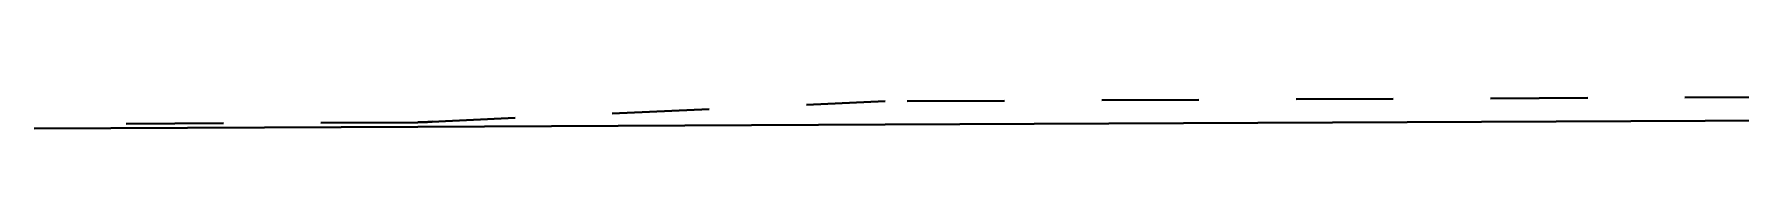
# Model space of a CAD drawing. Header units: metres. Extents: x 625987 to 635197, y 3048449 to 3066446.
# Drawn here: x 634624.631 to 634626.387, y 3063193.36 to 3063193.397 of the extents above; entities that cross this region are included whole.
import ezdxf

# ---------------------------------------------------------------- set-up
doc = ezdxf.new("R2010")
doc.units = ezdxf.units.M
doc.linetypes.add('DASHED', pattern=[0.75, 0.5, -0.25])
doc.layers.add('C-FENC-AIRF-SECU', color=253, linetype='DASHED', lineweight=0)
doc.layers.add('C-ROAD-LAND', color=253, linetype='Continuous', lineweight=9)

msp = doc.modelspace()

# ---------------------------------------------------------------- linework, layer by layer
at = {"layer": 'C-FENC-AIRF-SECU', "lineweight": 40, "ltscale": 0.2}
for p, q in [((634625.0257, 3063193.366, 24568986.0801), (634625.5064, 3063193.3878, 24568986.0801)), ((634625.0257, 3063193.366, 24568986.0801), (634625.5064, 3063193.3878, 24568986.0801)), ((634627.4291, 3063193.3969, 24568986.0801), (634625.5064, 3063193.3878, 24568986.0801)), ((634627.4291, 3063193.3969, 24568986.0801), (634625.5064, 3063193.3878, 24568986.0801)), ((634625.0257, 3063193.366, 24568986.0801), (634624.6309, 3063193.3641, 24568986.0801)), ((634625.0257, 3063193.366, 24568986.0801), (634624.6309, 3063193.3641, 24568986.0801))]:
    msp.add_line(p, q, dxfattribs=at)
msp.add_ellipse((634625.0248, 3063193.5564, 24568986.0801), major_axis=(0.1346, 0.1346), ratio=1, start_param=3.93173, end_param=4.012767, dxfattribs=at)
msp.add_ellipse((634625.0248, 3063193.5564, 24568986.0801), major_axis=(0.1346, 0.1346), ratio=1, start_param=3.93173, end_param=4.012767, dxfattribs=at)
at = {"layer": 'C-ROAD-LAND', "lineweight": 40}
for p, q in [((634625.5065, 3063193.3637, 24568986.0801), (634627.4292, 3063193.3728, 24568986.0801)), ((634625.5065, 3063193.3637, 24568986.0801), (634627.4292, 3063193.3728, 24568986.0801)), ((634624.6309, 3063193.3596, 24568986.0801), (634625.0257, 3063193.3615, 24568986.0801)), ((634624.6309, 3063193.3596, 24568986.0801), (634625.0257, 3063193.3615, 24568986.0801)), ((634625.0257, 3063193.3615, 24568986.0801), (634625.5065, 3063193.3637, 24568986.0801)), ((634625.0257, 3063193.3615, 24568986.0801), (634625.5065, 3063193.3637, 24568986.0801))]:
    msp.add_line(p, q, dxfattribs=at)

doc.saveas('drawing.dxf')
